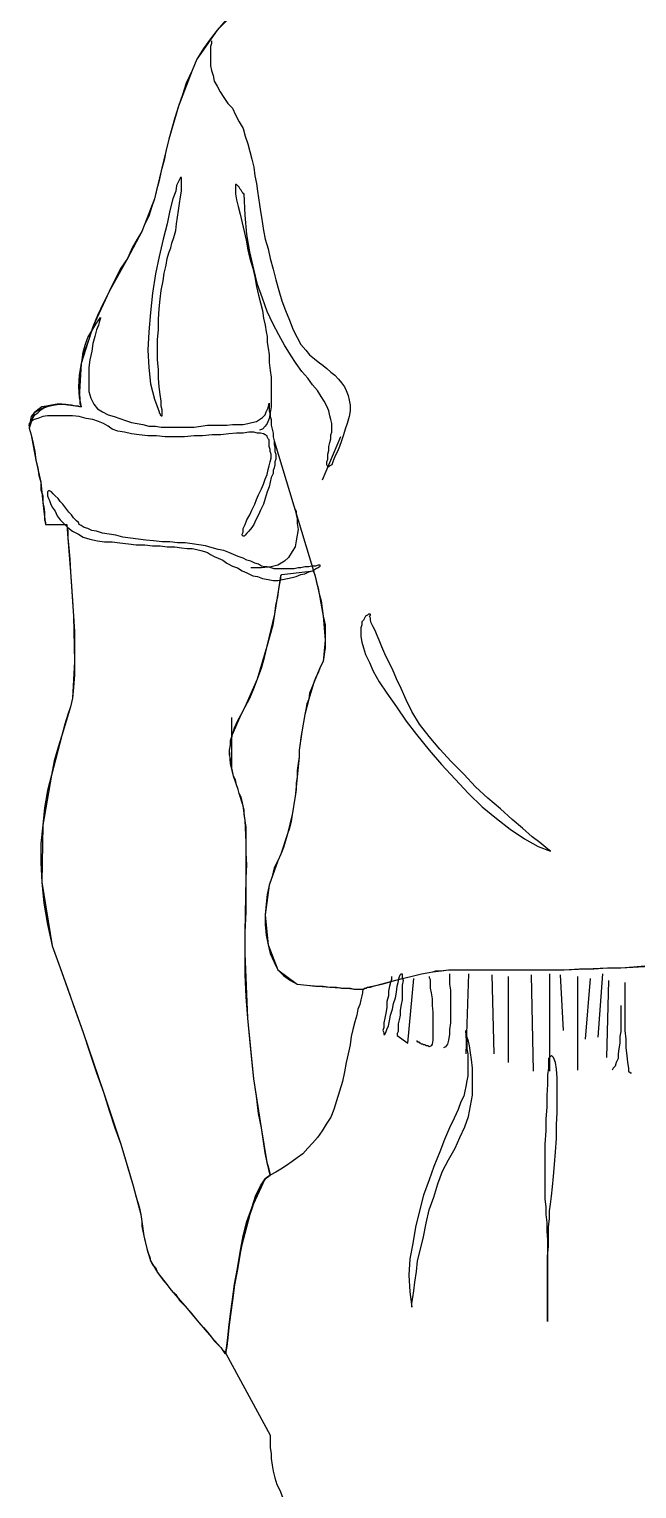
# Model space of a CAD drawing. Extents: x -53 to 13, y -124 to 67.
# Drawn here: x -53.2 to -26.7, y -32.2 to 31.7 of the extents above; entities that cross this region are included whole.
import ezdxf

# ---------------------------------------------------------------- set-up
doc = ezdxf.new("R2010")
doc.units = 0
doc.layers.add('7', color=7, linetype='CONTINUOUS')

msp = doc.modelspace()

# ---------------------------------------------------------------- linework, layer by layer
at = {"layer": '7', "linetype": 'CONTINUOUS'}
for points in [[(-41.441, 34.109), (-41.693, 34.025), (-41.904, 33.898), (-42.199, 33.772), (-42.453, 33.646), (-42.747, 33.477), (-43.085, 33.308), (-43.422, 33.097), (-43.759, 32.886), (-44.055, 32.634), (-44.391, 32.339), (-44.73, 32.002), (-45.025, 31.663), (-45.319, 31.285), (-45.614, 30.863), (-45.91, 30.399), (-46.121, 29.893)], [(-44.055, 32.634), (-45.025, 31.663), (-45.91, 30.399), (-46.121, 29.893), (-46.711, 28.333), (-47.133, 26.899), (-47.47, 25.507), (-47.765, 24.285), (-48.187, 23.189), (-48.314, 22.852), (-48.947, 21.67), (-49.746, 20.236), (-50.463, 18.677), (-50.969, 17.074), (-51.054, 15.598), (-50.969, 15.177), (-51.223, 15.218), (-51.814, 15.303), (-52.488, 15.218), (-53.035, 14.925), (-53.248, 14.249), (-53.163, 13.954), (-52.952, 12.857), (-52.742, 11.888), (-52.657, 11.002), (-52.572, 10.369), (-52.531, 10.033), (-52.531, 10.033), (-51.603, 10.033), (-51.56, 9.442), (-51.434, 7.967), (-51.308, 6.027), (-51.265, 4.045), (-51.349, 2.442), (-51.434, 2.062), (-51.814, 0.798), (-52.277, -0.931), (-52.657, -3.123), (-52.698, -5.611), (-52.236, -8.394), (-51.897, -9.364), (-50.886, -12.189), (-50, -14.804), (-49.242, -17.081), (-48.693, -18.893), (-48.356, -20.159), (-48.314, -20.453), (-48.23, -21.087), (-48.102, -21.634), (-47.934, -22.182), (-47.639, -22.688), (-47.217, -23.237), (-47.048, -23.448), (-46.416, -24.165), (-45.825, -24.882), (-45.278, -25.514), (-44.856, -25.977), (-44.687, -26.231), (-44.645, -26.231), (-44.561, -25.555), (-44.35, -23.869), (-44.013, -21.803), (-43.507, -19.864), (-42.916, -18.597), (-42.705, -18.43), (-42.832, -17.881), (-43.085, -16.364), (-43.422, -14.213), (-43.675, -11.556), (-43.802, -8.73), (-43.802, -7.803), (-43.759, -5.443), (-43.759, -3.882), (-43.802, -2.913), (-43.885, -2.28), (-44.055, -1.731), (-44.098, -1.563), (-44.308, -0.973), (-44.435, -0.425), (-44.476, 0.166), (-44.35, 0.841), (-43.97, 1.726), (-43.802, 2.062), (-43.253, 3.285), (-42.832, 4.719), (-42.495, 6.111), (-42.325, 7.207), (-42.242, 7.797), (-42.199, 7.841), (-40.809, 8.008), (-40.724, 7.713), (-40.555, 6.996), (-40.386, 6.027), (-40.303, 4.973), (-40.386, 4.045), (-40.513, 3.792), (-40.809, 3.075), (-41.019, 2.401), (-41.187, 1.726), (-41.313, 0.967), (-41.441, 0.166), (-41.441, -0.13), (-41.526, -1.014), (-41.609, -1.859), (-41.736, -2.659), (-41.947, -3.503), (-42.242, -4.388), (-42.369, -4.683), (-42.747, -5.737), (-42.916, -7.045), (-42.79, -8.352), (-42.369, -9.447), (-41.526, -10.081), (-41.102, -10.123), (-40.092, -10.207), (-39.375, -10.249), (-38.91, -10.292), (-38.7, -10.292), (-38.615, -10.292), (-38.615, -10.292), (-38.615, -10.292), (-38.447, -10.207), (-38.026, -10.123), (-37.266, -9.912), (-36.086, -9.617), (-35.58, -9.532), (-34.904, -9.447), (-33.555, -9.447), (-31.785, -9.447), (-29.845, -9.447), (-27.948, -9.364), (-27.357, -9.364), (-25.798, -9.28)], [(-45.278, 31.2), (-45.278, 31.2), (-45.278, 31.157), (-45.278, 31.074), (-45.319, 30.946), (-45.319, 30.82), (-45.319, 30.651), (-45.319, 30.525), (-45.319, 30.314), (-45.319, 30.103), (-45.278, 29.893), (-45.193, 29.682), (-45.151, 29.43), (-45.025, 29.219), (-44.898, 28.965), (-44.73, 28.713), (-44.561, 28.459)], [(-46.121, 29.893), (-46.374, 29.345), (-46.542, 28.839), (-46.711, 28.333), (-46.881, 27.827), (-47.007, 27.362), (-47.133, 26.899), (-47.259, 26.434), (-47.344, 25.971), (-47.47, 25.507), (-47.554, 25.085), (-47.68, 24.664), (-47.765, 24.285), (-47.891, 23.905), (-48.019, 23.525), (-48.187, 23.189), (-48.314, 22.852)], [(-44.561, 28.459), (-44.35, 28.248), (-44.224, 27.953), (-44.055, 27.657), (-43.885, 27.362), (-43.802, 27.025), (-43.675, 26.688), (-43.592, 26.351), (-43.507, 26.013), (-43.422, 25.676), (-43.381, 25.296), (-43.296, 24.959), (-43.253, 24.622), (-43.212, 24.327), (-43.17, 24.031), (-43.127, 23.736), (-43.085, 23.484)], [(-46.753, 24.959), (-46.796, 24.874), (-46.837, 24.622), (-46.964, 24.285), (-47.091, 23.779), (-47.217, 23.189), (-47.387, 22.513), (-47.554, 21.755), (-47.724, 20.996), (-47.85, 20.152), (-47.934, 19.309), (-48.019, 18.466), (-48.06, 17.664), (-48.019, 16.906), (-47.934, 16.189), (-47.765, 15.514), (-47.554, 14.966), (-47.554, 14.925), (-47.513, 14.881), (-47.513, 14.881), (-47.513, 14.84), (-47.47, 14.797), (-47.47, 14.797), (-47.47, 14.797), (-47.428, 14.797), (-47.428, 14.84), (-47.428, 14.925), (-47.428, 15.051), (-47.47, 15.218), (-47.47, 15.429), (-47.513, 15.724), (-47.554, 16.063), (-47.597, 16.441), (-47.597, 16.821), (-47.639, 17.243), (-47.639, 17.707), (-47.639, 18.129), (-47.597, 18.55), (-47.597, 19.013), (-47.554, 19.478), (-47.513, 19.9), (-47.47, 20.28), (-47.387, 20.701), (-47.344, 21.038), (-47.259, 21.375), (-47.217, 21.67), (-47.133, 21.924), (-47.048, 22.135), (-47.007, 22.346), (-46.922, 22.598), (-46.837, 22.893), (-46.796, 23.189), (-46.753, 23.484), (-46.711, 23.779), (-46.67, 24.073), (-46.627, 24.368), (-46.585, 24.622), (-46.585, 24.833), (-46.585, 25.044), (-46.585, 25.17), (-46.585, 25.213), (-46.627, 25.213), (-46.67, 25.128), (-46.753, 24.959)], [(-43.844, 24.496), (-43.885, 24.496), (-43.885, 24.538), (-43.928, 24.579), (-43.97, 24.664), (-44.013, 24.707), (-44.055, 24.79), (-44.098, 24.833), (-44.139, 24.874), (-44.181, 24.918), (-44.224, 24.918), (-44.224, 24.874), (-44.224, 24.79), (-44.224, 24.664), (-44.224, 24.496), (-44.181, 24.242), (-44.098, 23.947)], [(-40.639, 15.894), (-40.85, 16.146), (-41.061, 16.441), (-41.313, 16.737), (-41.567, 17.074), (-41.819, 17.454), (-42.073, 17.875), (-42.325, 18.34), (-42.579, 18.803), (-42.832, 19.352), (-43.042, 19.941), (-43.253, 20.532), (-43.422, 21.207), (-43.592, 21.966), (-43.718, 22.724), (-43.802, 23.569), (-43.844, 24.496)], [(-44.098, 23.947), (-44.013, 23.61), (-43.928, 23.23), (-43.844, 22.852), (-43.759, 22.472), (-43.675, 22.05), (-43.592, 21.67), (-43.464, 21.249), (-43.381, 20.869), (-43.296, 20.447), (-43.212, 20.069), (-43.127, 19.73), (-43.042, 19.393), (-43.001, 19.057), (-42.916, 18.761), (-42.875, 18.466), (-42.832, 18.255)], [(-43.085, 23.484), (-43.042, 23.189), (-43.001, 22.893), (-42.916, 22.513), (-42.79, 22.092), (-42.705, 21.67), (-42.579, 21.207), (-42.453, 20.743), (-42.325, 20.28), (-42.199, 19.815), (-42.03, 19.393), (-41.862, 18.972), (-41.693, 18.55), (-41.526, 18.214), (-41.356, 17.918), (-41.146, 17.664), (-40.976, 17.454)], [(-48.314, 22.852), (-48.525, 22.513), (-48.736, 22.135), (-48.947, 21.67), (-49.242, 21.249), (-49.494, 20.743), (-49.746, 20.236), (-50, 19.73), (-50.252, 19.183), (-50.463, 18.677), (-50.633, 18.129), (-50.843, 17.58), (-50.969, 17.074), (-51.054, 16.569), (-51.097, 16.063), (-51.054, 15.598), (-50.969, 15.177)], [(-50.126, 19.098), (-50.126, 19.057), (-50.17, 18.929), (-50.211, 18.761), (-50.296, 18.55), (-50.38, 18.255), (-50.463, 17.96), (-50.506, 17.623), (-50.591, 17.243), (-50.633, 16.906), (-50.633, 16.526), (-50.633, 16.189), (-50.633, 15.852), (-50.548, 15.557), (-50.422, 15.303), (-50.252, 15.092), (-50.042, 14.966), (-49.79, 14.84), (-49.536, 14.755), (-49.283, 14.671), (-49.031, 14.586), (-48.777, 14.501), (-48.525, 14.46), (-48.271, 14.418), (-48.019, 14.334), (-47.724, 14.334), (-47.47, 14.291), (-47.217, 14.291), (-46.922, 14.291), (-46.627, 14.291), (-46.331, 14.291), (-46.036, 14.291), (-45.742, 14.334), (-45.447, 14.375), (-45.151, 14.375), (-44.856, 14.375), (-44.602, 14.375), (-44.35, 14.418), (-44.098, 14.418), (-43.885, 14.418), (-43.675, 14.46), (-43.507, 14.501), (-43.296, 14.545), (-43.17, 14.629), (-43.042, 14.712), (-42.916, 14.84), (-42.875, 14.966), (-42.79, 15.135), (-42.747, 15.346), (-42.747, 15.303), (-42.747, 15.261), (-42.747, 15.218), (-42.747, 15.177), (-42.747, 15.092), (-42.747, 15.008), (-42.705, 14.881), (-42.705, 14.755), (-42.664, 14.629), (-42.664, 14.501), (-42.664, 14.375), (-42.621, 14.208), (-42.579, 14.038), (-42.579, 13.869), (-42.536, 13.702), (-42.536, 13.532), (-42.495, 13.406), (-42.495, 13.237), (-42.453, 13.111), (-42.453, 13.026), (-42.453, 12.9), (-42.495, 12.774), (-42.495, 12.646), (-42.536, 12.52), (-42.579, 12.394), (-42.579, 12.268), (-42.664, 12.099), (-42.705, 11.888), (-42.747, 11.677), (-42.832, 11.466), (-42.916, 11.171), (-43.001, 10.919), (-43.127, 10.665), (-43.212, 10.454), (-43.338, 10.243), (-43.422, 10.033), (-43.507, 9.906), (-43.633, 9.737), (-43.718, 9.653), (-43.802, 9.568), (-43.844, 9.526), (-43.885, 9.526), (-43.928, 9.568), (-43.928, 9.611), (-43.885, 9.696), (-43.885, 9.863), (-43.802, 10.033), (-43.718, 10.243), (-43.592, 10.454), (-43.507, 10.665), (-43.381, 10.919), (-43.296, 11.129), (-43.212, 11.34), (-43.085, 11.592), (-43.001, 11.803), (-42.916, 12.014), (-42.832, 12.225), (-42.79, 12.435), (-42.747, 12.605), (-42.705, 12.774), (-42.664, 12.942), (-42.664, 13.111), (-42.705, 13.237), (-42.705, 13.322), (-42.747, 13.448), (-42.747, 13.574), (-42.747, 13.658), (-42.747, 13.743), (-42.79, 13.785), (-42.832, 13.869), (-42.832, 13.912), (-42.916, 13.954), (-43.001, 13.997), (-43.127, 14.038), (-43.253, 14.038), (-43.422, 14.08), (-43.633, 14.08), (-43.885, 14.038), (-44.181, 14.038), (-44.519, 13.997), (-44.856, 13.954), (-45.236, 13.954), (-45.658, 13.912), (-46.036, 13.912), (-46.459, 13.869), (-46.881, 13.869), (-47.302, 13.869), (-47.68, 13.912), (-48.06, 13.912), (-48.44, 13.954), (-48.777, 13.997), (-49.073, 14.08), (-49.368, 14.123), (-49.62, 14.208), (-49.79, 14.334), (-50, 14.46), (-50.211, 14.545), (-50.463, 14.629), (-50.759, 14.671), (-51.054, 14.755), (-51.349, 14.797), (-51.645, 14.797), (-51.897, 14.797), (-52.192, 14.797), (-52.446, 14.797), (-52.657, 14.755), (-52.868, 14.671), (-53.035, 14.629), (-53.163, 14.545), (-53.248, 14.46), (-53.248, 14.334), (-53.248, 14.334), (-53.248, 14.375), (-53.205, 14.46), (-53.163, 14.545), (-53.12, 14.629), (-53.078, 14.712), (-52.994, 14.84), (-52.868, 14.925), (-52.742, 15.051), (-52.614, 15.135), (-52.403, 15.218), (-52.192, 15.261), (-51.94, 15.303), (-51.645, 15.303), (-51.349, 15.261), (-50.969, 15.177), (-50.969, 15.218), (-51.013, 15.303), (-51.013, 15.429), (-51.013, 15.598), (-51.054, 15.809), (-51.054, 16.063), (-51.054, 16.315), (-51.013, 16.611), (-50.969, 16.947), (-50.928, 17.243), (-50.886, 17.58), (-50.802, 17.875), (-50.676, 18.214), (-50.506, 18.507), (-50.337, 18.803), (-50.126, 19.098)], [(-42.832, 18.255), (-42.832, 18.001), (-42.79, 17.749), (-42.747, 17.454), (-42.747, 17.117), (-42.705, 16.78), (-42.664, 16.484), (-42.664, 16.146), (-42.664, 15.809), (-42.664, 15.472), (-42.664, 15.177), (-42.705, 14.925), (-42.747, 14.671), (-42.832, 14.46), (-42.916, 14.334), (-43.042, 14.208), (-43.17, 14.165)], [(-40.976, 17.454), (-40.766, 17.284), (-40.598, 17.158), (-40.386, 16.991), (-40.218, 16.863), (-40.049, 16.695), (-39.881, 16.569), (-39.712, 16.4), (-39.586, 16.231), (-39.458, 16.063), (-39.375, 15.894), (-39.29, 15.683), (-39.247, 15.472), (-39.206, 15.261), (-39.206, 15.008), (-39.247, 14.755), (-39.332, 14.46)], [(-40.175, 12.9), (-40.175, 13.111), (-40.133, 13.28), (-40.133, 13.448), (-40.092, 13.617), (-40.049, 13.785), (-40.049, 13.954), (-40.007, 14.08), (-40.007, 14.249), (-40.007, 14.46), (-40.049, 14.629), (-40.092, 14.797), (-40.133, 15.008), (-40.218, 15.218), (-40.344, 15.429), (-40.47, 15.64), (-40.639, 15.894)], [(-50.969, 15.177), (-51.013, 15.177), (-51.097, 15.218), (-51.223, 15.218), (-51.391, 15.261), (-51.56, 15.261), (-51.814, 15.303), (-52.025, 15.303), (-52.277, 15.261), (-52.488, 15.218), (-52.698, 15.177), (-52.868, 15.051), (-53.035, 14.925), (-53.163, 14.755), (-53.205, 14.545), (-53.248, 14.249), (-53.163, 13.954)], [(-39.332, 14.46), (-39.416, 14.208), (-39.501, 13.954), (-39.586, 13.702), (-39.669, 13.448), (-39.753, 13.237), (-39.838, 13.068), (-39.923, 12.9), (-39.964, 12.774), (-40.007, 12.646), (-40.092, 12.605), (-40.133, 12.563), (-40.133, 12.563), (-40.175, 12.563), (-40.218, 12.646), (-40.218, 12.774), (-40.175, 12.9)], [(-53.163, 13.954), (-53.078, 13.574), (-52.994, 13.237), (-52.952, 12.857), (-52.868, 12.52), (-52.825, 12.183), (-52.742, 11.888), (-52.742, 11.551), (-52.657, 11.297), (-52.657, 11.002), (-52.614, 10.791), (-52.572, 10.58), (-52.572, 10.369), (-52.572, 10.243), (-52.531, 10.117), (-52.531, 10.033), (-52.531, 10.033)], [(-42.536, 13.702), (-40.809, 8.008)], [(-39.627, 13.869), (-40.429, 11.972)], [(-52.446, 11.34), (-52.446, 11.34), (-52.446, 11.297), (-52.403, 11.171), (-52.362, 11.086), (-52.318, 10.96), (-52.236, 10.791), (-52.108, 10.623), (-52.025, 10.413), (-51.897, 10.243), (-51.729, 10.074), (-51.56, 9.906), (-51.349, 9.737), (-51.097, 9.611), (-50.886, 9.485), (-50.591, 9.4), (-50.252, 9.316), (-49.959, 9.274), (-49.62, 9.274), (-49.283, 9.231), (-48.903, 9.19), (-48.567, 9.146), (-48.187, 9.146), (-47.85, 9.105), (-47.513, 9.105), (-47.217, 9.064), (-46.881, 9.064), (-46.585, 9.02), (-46.331, 8.979), (-46.121, 8.979), (-45.91, 8.936), (-45.742, 8.894), (-45.573, 8.851), (-45.447, 8.81), (-45.319, 8.725), (-45.151, 8.64), (-44.982, 8.557), (-44.771, 8.473), (-44.602, 8.347), (-44.35, 8.219), (-44.139, 8.136), (-43.928, 8.008), (-43.718, 7.923), (-43.464, 7.797), (-43.253, 7.756), (-43.042, 7.671), (-42.79, 7.63), (-42.579, 7.587), (-42.369, 7.587), (-42.158, 7.63), (-41.947, 7.671), (-41.736, 7.713), (-41.567, 7.756), (-41.356, 7.841), (-41.187, 7.882), (-41.019, 7.967), (-40.85, 8.008), (-40.724, 8.093), (-40.639, 8.136), (-40.555, 8.177), (-40.513, 8.219), (-40.513, 8.262), (-40.555, 8.262), (-40.598, 8.262), (-40.724, 8.219), (-40.892, 8.219), (-41.019, 8.177), (-41.187, 8.177), (-41.356, 8.136), (-41.482, 8.136), (-41.652, 8.093), (-41.778, 8.093), (-41.947, 8.093), (-42.073, 8.093), (-42.242, 8.093), (-42.369, 8.093), (-42.536, 8.093), (-42.664, 8.136), (-42.832, 8.177), (-42.958, 8.177), (-43.085, 8.219), (-43.212, 8.303), (-43.381, 8.347), (-43.548, 8.43), (-43.718, 8.473), (-43.885, 8.557), (-44.098, 8.64), (-44.308, 8.725), (-44.519, 8.81), (-44.73, 8.894), (-44.982, 8.936), (-45.236, 9.02), (-45.53, 9.105), (-45.825, 9.146), (-46.121, 9.19), (-46.416, 9.231), (-46.753, 9.231), (-47.091, 9.274), (-47.428, 9.274), (-47.808, 9.316), (-48.145, 9.357), (-48.482, 9.4), (-48.819, 9.442), (-49.157, 9.485), (-49.453, 9.568), (-49.746, 9.611), (-50.042, 9.653), (-50.296, 9.737), (-50.506, 9.78), (-50.676, 9.863), (-50.843, 9.906), (-50.969, 9.991), (-51.054, 10.033), (-51.097, 10.117), (-51.18, 10.202), (-51.308, 10.328), (-51.391, 10.454), (-51.519, 10.58), (-51.645, 10.749), (-51.771, 10.919), (-51.897, 11.045), (-51.982, 11.171), (-52.108, 11.297), (-52.192, 11.382), (-52.277, 11.466), (-52.362, 11.508), (-52.403, 11.508), (-52.446, 11.466), (-52.446, 11.34)], [(-41.609, 10.708), (-41.609, 10.708), (-41.567, 10.623), (-41.567, 10.454), (-41.526, 10.285), (-41.526, 10.074), (-41.482, 9.822), (-41.526, 9.568), (-41.567, 9.316), (-41.609, 9.064), (-41.736, 8.851), (-41.904, 8.599), (-42.073, 8.43), (-42.369, 8.262), (-42.664, 8.177), (-43.085, 8.136), (-43.548, 8.136)], [(-52.531, 10.033), (-51.603, 10.033)], [(-51.603, 10.033), (-51.603, 9.948), (-51.56, 9.78), (-51.56, 9.442), (-51.519, 9.02), (-51.475, 8.514), (-51.434, 7.967), (-51.391, 7.334), (-51.349, 6.702), (-51.308, 6.027), (-51.265, 5.351), (-51.265, 4.678), (-51.265, 4.045), (-51.265, 3.455), (-51.308, 2.907), (-51.349, 2.442), (-51.434, 2.062)], [(-43.802, 2.062), (-43.592, 2.442), (-43.422, 2.864), (-43.253, 3.285), (-43.085, 3.75), (-42.958, 4.213), (-42.832, 4.719), (-42.705, 5.184), (-42.579, 5.647), (-42.495, 6.111), (-42.453, 6.491), (-42.369, 6.87), (-42.325, 7.207), (-42.284, 7.46), (-42.242, 7.671), (-42.242, 7.797), (-42.199, 7.841)], [(-42.199, 7.841), (-40.809, 8.008)], [(-40.809, 8.008), (-40.809, 7.967), (-40.766, 7.882), (-40.724, 7.713), (-40.681, 7.502), (-40.598, 7.25), (-40.555, 6.996), (-40.47, 6.702), (-40.429, 6.364), (-40.386, 6.027), (-40.303, 5.647), (-40.303, 5.31), (-40.303, 4.973), (-40.303, 4.635), (-40.344, 4.341), (-40.386, 4.045), (-40.513, 3.792)], [(-38.32, 6.111), (-38.32, 6.111), (-38.363, 6.111), (-38.404, 6.111), (-38.447, 6.068), (-38.53, 6.027), (-38.573, 5.942), (-38.615, 5.857), (-38.7, 5.775), (-38.7, 5.647), (-38.741, 5.521), (-38.741, 5.351), (-38.741, 5.141), (-38.7, 4.888), (-38.615, 4.635), (-38.53, 4.341), (-38.363, 4.002), (-38.193, 3.624), (-37.941, 3.159), (-37.603, 2.653), (-37.181, 2.062), (-36.76, 1.43), (-36.297, 0.841), (-35.747, 0.166), (-35.2, -0.467), (-34.609, -1.099), (-34.02, -1.731), (-33.429, -2.322), (-32.797, -2.828), (-32.206, -3.293), (-31.574, -3.714), (-30.983, -4.051), (-30.436, -4.262), (-30.477, -4.22), (-30.646, -4.092), (-30.899, -3.882), (-31.236, -3.629), (-31.659, -3.249), (-32.122, -2.869), (-32.628, -2.406), (-33.175, -1.942), (-33.725, -1.437), (-34.231, -0.888), (-34.778, -0.34), (-35.285, 0.207), (-35.747, 0.756), (-36.169, 1.304), (-36.507, 1.852), (-36.76, 2.358), (-36.97, 2.864), (-37.181, 3.285), (-37.35, 3.707), (-37.52, 4.045), (-37.687, 4.382), (-37.813, 4.678), (-37.941, 4.973), (-38.026, 5.184), (-38.109, 5.395), (-38.193, 5.564), (-38.278, 5.731), (-38.32, 5.857), (-38.32, 5.942), (-38.363, 6.027), (-38.32, 6.068), (-38.32, 6.111)], [(-40.513, 3.792), (-40.598, 3.539), (-40.724, 3.329), (-40.809, 3.075), (-40.892, 2.864), (-40.976, 2.653), (-41.019, 2.401), (-41.102, 2.19), (-41.146, 1.936), (-41.187, 1.726), (-41.23, 1.473), (-41.272, 1.219), (-41.313, 0.967), (-41.356, 0.713), (-41.398, 0.461), (-41.441, 0.166), (-41.441, -0.13)], [(-51.434, 2.062), (-51.56, 1.726), (-51.686, 1.304), (-51.814, 0.798), (-51.982, 0.292), (-52.151, -0.297), (-52.277, -0.931), (-52.446, -1.605), (-52.572, -2.365), (-52.657, -3.123), (-52.742, -3.925), (-52.742, -4.768), (-52.698, -5.611), (-52.614, -6.538), (-52.446, -7.466), (-52.236, -8.394), (-51.897, -9.364)], [(-44.098, -1.563), (-44.181, -1.353), (-44.224, -1.142), (-44.308, -0.973), (-44.35, -0.762), (-44.391, -0.593), (-44.435, -0.425), (-44.435, -0.214), (-44.476, -0.045), (-44.476, 0.166), (-44.435, 0.376), (-44.435, 0.587), (-44.35, 0.841), (-44.265, 1.135), (-44.139, 1.43), (-43.97, 1.726), (-43.802, 2.062)], [(-44.391, 1.599), (-44.391, -0.677)], [(-41.441, -0.13), (-41.482, -0.425), (-41.526, -0.72), (-41.526, -1.014), (-41.567, -1.268), (-41.567, -1.563), (-41.609, -1.859), (-41.652, -2.111), (-41.693, -2.406), (-41.736, -2.659), (-41.778, -2.954), (-41.862, -3.249), (-41.947, -3.503), (-42.03, -3.799), (-42.115, -4.092), (-42.242, -4.388), (-42.369, -4.683)], [(-43.802, -7.803), (-43.759, -6.918), (-43.759, -6.117), (-43.759, -5.443), (-43.718, -4.852), (-43.759, -4.346), (-43.759, -3.882), (-43.759, -3.503), (-43.759, -3.208), (-43.802, -2.913), (-43.844, -2.659), (-43.844, -2.448), (-43.885, -2.28), (-43.928, -2.07), (-43.97, -1.9), (-44.055, -1.731), (-44.098, -1.563)], [(-42.369, -4.683), (-42.536, -4.979), (-42.621, -5.359), (-42.747, -5.737), (-42.832, -6.158), (-42.875, -6.582), (-42.916, -7.045), (-42.916, -7.466), (-42.875, -7.931), (-42.79, -8.352), (-42.705, -8.73), (-42.536, -9.11), (-42.369, -9.447), (-42.115, -9.701), (-41.819, -9.912), (-41.526, -10.081), (-41.102, -10.123)], [(-42.705, -18.43), (-42.705, -18.345), (-42.747, -18.176), (-42.832, -17.881), (-42.916, -17.459), (-43.001, -16.953), (-43.085, -16.364), (-43.212, -15.732), (-43.296, -14.972), (-43.422, -14.213), (-43.507, -13.37), (-43.592, -12.484), (-43.675, -11.556), (-43.759, -10.629), (-43.802, -9.66), (-43.802, -8.73), (-43.802, -7.803)], [(-51.897, -9.364), (-51.56, -10.292), (-51.223, -11.261), (-50.886, -12.189), (-50.591, -13.075), (-50.296, -13.959), (-50, -14.804), (-49.746, -15.604), (-49.494, -16.364), (-49.242, -17.081), (-49.031, -17.754), (-48.862, -18.345), (-48.693, -18.893), (-48.567, -19.399), (-48.44, -19.82), (-48.356, -20.159), (-48.314, -20.453)], [(-38.615, -10.292), (-38.615, -10.292), (-38.615, -10.292), (-38.615, -10.292), (-38.573, -10.249), (-38.489, -10.249), (-38.447, -10.207), (-38.32, -10.207), (-38.193, -10.164), (-38.026, -10.123), (-37.813, -10.081), (-37.561, -9.997), (-37.266, -9.912), (-36.929, -9.827), (-36.549, -9.743), (-36.086, -9.617), (-35.58, -9.532)], [(-35.58, -9.532), (-35.452, -9.491), (-35.2, -9.491), (-34.904, -9.447), (-34.483, -9.447), (-34.062, -9.447), (-33.555, -9.447), (-33.008, -9.447), (-32.417, -9.447), (-31.785, -9.447), (-31.153, -9.447), (-30.477, -9.447), (-29.845, -9.447), (-29.17, -9.406), (-28.537, -9.406), (-27.948, -9.364), (-27.357, -9.364)], [(-27.357, -9.364), (-26.808, -9.321), (-26.304, -9.28), (-25.798, -9.28), (-25.333, -9.28), (-24.87, -9.237), (-24.447, -9.237), (-24.025, -9.237), (-23.688, -9.237), (-23.352, -9.237), (-23.056, -9.195), (-22.802, -9.195), (-22.592, -9.195), (-22.424, -9.195), (-22.298, -9.195), (-22.255, -9.195), (-22.213, -9.195)], [(-41.102, -10.123), (-40.724, -10.164), (-40.386, -10.164), (-40.092, -10.207), (-39.796, -10.207), (-39.586, -10.249), (-39.375, -10.249), (-39.206, -10.249), (-39.036, -10.292), (-38.91, -10.292), (-38.826, -10.292), (-38.784, -10.292), (-38.7, -10.292), (-38.658, -10.292), (-38.658, -10.292), (-38.615, -10.292), (-38.615, -10.292)], [(-37.392, -9.743), (-37.392, -9.786), (-37.392, -9.871), (-37.435, -9.997), (-37.477, -10.164), (-37.52, -10.375), (-37.52, -10.587), (-37.603, -10.84), (-37.603, -11.092), (-37.646, -11.346), (-37.687, -11.556), (-37.73, -11.767), (-37.73, -11.978), (-37.772, -12.104), (-37.73, -12.189), (-37.73, -12.273), (-37.687, -12.273)], [(-37.687, -12.273), (-37.646, -12.189), (-37.603, -12.063), (-37.52, -11.893), (-37.477, -11.683), (-37.435, -11.43), (-37.35, -11.176), (-37.309, -10.924), (-37.224, -10.67), (-37.181, -10.418), (-37.14, -10.164), (-37.097, -9.997), (-37.055, -9.786), (-37.014, -9.66), (-36.97, -9.617), (-36.929, -9.617), (-36.929, -9.66)], [(-36.929, -9.66), (-36.929, -9.786), (-36.886, -9.912), (-36.929, -10.123), (-36.929, -10.292), (-36.929, -10.503), (-36.929, -10.755), (-36.97, -10.966), (-37.014, -11.22), (-37.014, -11.43), (-37.055, -11.641), (-37.097, -11.809), (-37.097, -11.978), (-37.097, -12.147), (-37.14, -12.232), (-37.14, -12.273), (-37.14, -12.315)], [(-37.14, -12.315), (-36.675, -12.653), (-36.423, -9.827)], [(-35.747, -9.743), (-35.747, -9.786), (-35.706, -9.871), (-35.706, -10.038), (-35.706, -10.249), (-35.665, -10.46), (-35.621, -10.713), (-35.621, -11.009), (-35.58, -11.303), (-35.58, -11.598), (-35.58, -11.852), (-35.58, -12.147), (-35.58, -12.358), (-35.58, -12.526), (-35.621, -12.695), (-35.665, -12.779), (-35.747, -12.821)], [(-34.863, -9.617), (-34.863, -9.617), (-34.863, -9.743), (-34.863, -9.871), (-34.863, -10.081), (-34.82, -10.333), (-34.82, -10.587), (-34.82, -10.881), (-34.82, -11.176), (-34.82, -11.472), (-34.82, -11.767), (-34.863, -12.063), (-34.863, -12.273), (-34.904, -12.526), (-34.948, -12.695), (-35.031, -12.821), (-35.115, -12.864)], [(-34.02, -9.617), (-34.146, -13.116)], [(-33.008, -9.66), (-32.923, -13.116)], [(-32.291, -9.743), (-32.291, -13.496)], [(-31.279, -9.66), (-31.194, -13.876)], [(-30.477, -9.617), (-30.477, -13.876)], [(-30.014, -9.66), (-29.886, -12.104)], [(-29.254, -9.743), (-29.254, -9.871), (-29.254, -10.038), (-29.254, -10.292), (-29.254, -10.587), (-29.254, -10.881), (-29.254, -11.22), (-29.254, -11.598), (-29.254, -11.936), (-29.254, -12.315), (-29.254, -12.653), (-29.254, -12.947), (-29.254, -13.242), (-29.254, -13.453), (-29.254, -13.664), (-29.254, -13.749), (-29.254, -13.833)], [(-28.707, -9.827), (-28.917, -12.484)], [(-28.159, -9.617), (-28.37, -12.399)], [(-27.905, -9.912), (-27.99, -13.286)], [(-27.188, -9.997), (-27.188, -10.038), (-27.188, -10.164), (-27.188, -10.375), (-27.188, -10.629), (-27.188, -10.966), (-27.188, -11.346), (-27.188, -11.726), (-27.188, -12.104), (-27.147, -12.484), (-27.147, -12.864), (-27.104, -13.201), (-27.062, -13.496), (-27.019, -13.749), (-27.019, -13.876), (-26.936, -13.959), (-26.893, -13.959)], [(-38.615, -10.292), (-38.615, -10.292), (-38.658, -10.375), (-38.658, -10.46), (-38.7, -10.587), (-38.741, -10.755), (-38.784, -10.966), (-38.869, -11.176), (-38.91, -11.43), (-38.995, -11.726), (-39.08, -12.063), (-39.164, -12.358), (-39.206, -12.736), (-39.29, -13.116), (-39.375, -13.496), (-39.458, -13.918), (-39.543, -14.339)], [(-27.357, -11.009), (-27.357, -11.05), (-27.357, -11.135), (-27.357, -11.261), (-27.357, -11.43), (-27.357, -11.641), (-27.357, -11.893), (-27.357, -12.147), (-27.399, -12.358), (-27.399, -12.653), (-27.442, -12.906), (-27.484, -13.116), (-27.484, -13.327), (-27.568, -13.496), (-27.61, -13.664), (-27.694, -13.749), (-27.736, -13.833)], [(-34.146, -12.104), (-34.146, -12.104), (-34.146, -12.189), (-34.146, -12.273), (-34.146, -12.399), (-34.103, -12.526), (-34.103, -12.736), (-34.103, -12.906), (-34.062, -13.116), (-34.062, -13.37), (-34.062, -13.581), (-34.062, -13.833), (-34.062, -14.087), (-34.103, -14.298), (-34.146, -14.55), (-34.188, -14.761), (-34.231, -14.972), (-34.357, -15.225), (-34.483, -15.562), (-34.652, -15.942), (-34.863, -16.364), (-35.074, -16.87), (-35.285, -17.418), (-35.537, -18.05), (-35.747, -18.641), (-36.001, -19.314), (-36.169, -19.99), (-36.338, -20.707), (-36.464, -21.423), (-36.592, -22.097), (-36.634, -22.814), (-36.592, -23.531), (-36.507, -24.206), (-36.507, -24.165), (-36.507, -24.037), (-36.464, -23.785), (-36.423, -23.489), (-36.381, -23.109), (-36.297, -22.646), (-36.254, -22.182), (-36.127, -21.676), (-36.001, -21.128), (-35.875, -20.537), (-35.747, -19.948), (-35.537, -19.399), (-35.369, -18.808), (-35.158, -18.261), (-34.904, -17.754), (-34.609, -17.248), (-34.398, -16.785), (-34.188, -16.321), (-34.02, -15.858), (-33.935, -15.393), (-33.851, -14.93), (-33.851, -14.509), (-33.851, -14.129), (-33.851, -13.749), (-33.892, -13.37), (-33.935, -13.075), (-33.977, -12.779), (-34.02, -12.569), (-34.103, -12.358), (-34.146, -12.189), (-34.146, -12.147), (-34.146, -12.104)], [(-35.747, -12.821), (-35.791, -12.779), (-35.875, -12.779), (-35.917, -12.736), (-36.001, -12.736), (-36.043, -12.695), (-36.086, -12.695), (-36.127, -12.653), (-36.169, -12.653), (-36.169, -12.61), (-36.212, -12.61), (-36.254, -12.61), (-36.254, -12.61), (-36.254, -12.569), (-36.297, -12.569)], [(-30.477, -13.286), (-30.52, -13.327), (-30.52, -13.496), (-30.52, -13.749), (-30.562, -14.044), (-30.562, -14.465), (-30.603, -14.93), (-30.603, -15.436), (-30.646, -15.984), (-30.646, -16.49), (-30.688, -17.081), (-30.688, -17.628), (-30.688, -18.134), (-30.688, -18.641), (-30.688, -19.104), (-30.688, -19.484), (-30.646, -19.82), (-30.646, -20.159), (-30.603, -20.496), (-30.603, -20.876), (-30.562, -21.254), (-30.562, -21.676), (-30.562, -22.097), (-30.562, -22.52), (-30.562, -22.899), (-30.562, -23.32), (-30.562, -23.659), (-30.562, -23.996), (-30.562, -24.248), (-30.562, -24.502), (-30.562, -24.669), (-30.562, -24.797), (-30.562, -24.839), (-30.562, -24.797), (-30.562, -24.669), (-30.562, -24.458), (-30.562, -24.248), (-30.562, -23.952), (-30.562, -23.574), (-30.562, -23.194), (-30.562, -22.814), (-30.562, -22.393), (-30.562, -21.971), (-30.52, -21.55), (-30.52, -21.087), (-30.52, -20.707), (-30.477, -20.327), (-30.477, -19.99), (-30.436, -19.694), (-30.393, -19.357), (-30.351, -18.936), (-30.308, -18.471), (-30.266, -17.965), (-30.225, -17.418), (-30.182, -16.827), (-30.182, -16.236), (-30.14, -15.688), (-30.14, -15.141), (-30.14, -14.635), (-30.14, -14.17), (-30.182, -13.792), (-30.225, -13.496), (-30.308, -13.286), (-30.393, -13.201), (-30.477, -13.286)], [(-39.543, -14.339), (-39.669, -14.761), (-39.796, -15.182), (-39.923, -15.562), (-40.049, -15.899), (-40.259, -16.195), (-40.429, -16.49), (-40.639, -16.785), (-40.85, -17.038), (-41.061, -17.248), (-41.272, -17.502), (-41.526, -17.67), (-41.736, -17.839), (-41.989, -18.008), (-42.242, -18.176), (-42.453, -18.304), (-42.705, -18.43)], [(-44.645, -26.231), (-44.645, -26.146), (-44.602, -25.935), (-44.561, -25.555), (-44.519, -25.092), (-44.435, -24.502), (-44.35, -23.869), (-44.265, -23.194), (-44.139, -22.52), (-44.013, -21.803), (-43.885, -21.087), (-43.718, -20.453), (-43.507, -19.864), (-43.338, -19.314), (-43.127, -18.893), (-42.916, -18.597), (-42.705, -18.43)], [(-42.705, -18.43), (-42.916, -18.597), (-43.127, -18.936), (-43.338, -19.357), (-43.507, -19.905), (-43.718, -20.496), (-43.885, -21.17), (-44.013, -21.845), (-44.139, -22.562), (-44.265, -23.237), (-44.35, -23.911), (-44.435, -24.543), (-44.519, -25.092), (-44.561, -25.555), (-44.602, -25.935), (-44.645, -26.146), (-44.645, -26.231)], [(-48.314, -20.453), (-48.314, -20.665), (-48.271, -20.876), (-48.23, -21.087), (-48.187, -21.297), (-48.145, -21.465), (-48.102, -21.634), (-48.06, -21.803), (-47.976, -22.014), (-47.934, -22.182), (-47.85, -22.351), (-47.724, -22.477), (-47.639, -22.688), (-47.513, -22.857), (-47.387, -23.025), (-47.217, -23.237), (-47.048, -23.448)], [(-47.048, -23.448), (-46.837, -23.659), (-46.67, -23.911), (-46.416, -24.165), (-46.205, -24.417), (-46.036, -24.628), (-45.825, -24.882), (-45.614, -25.092), (-45.447, -25.303), (-45.278, -25.514), (-45.151, -25.681), (-44.982, -25.851), (-44.856, -25.977), (-44.771, -26.103), (-44.687, -26.146), (-44.687, -26.231), (-44.645, -26.231)], [(-44.645, -26.231), (-42.705, -29.813)], [(-42.705, -29.813), (-42.705, -29.813), (-42.705, -29.898), (-42.705, -30.026), (-42.705, -30.193), (-42.705, -30.363), (-42.664, -30.615), (-42.664, -30.826), (-42.621, -31.121), (-42.579, -31.375), (-42.495, -31.67), (-42.41, -31.964), (-42.284, -32.218), (-42.158, -32.513), (-42.03, -32.766), (-41.819, -33.019), (-41.609, -33.23)]]:
    msp.add_lwpolyline(points, dxfattribs=at)

doc.saveas('drawing.dxf')
